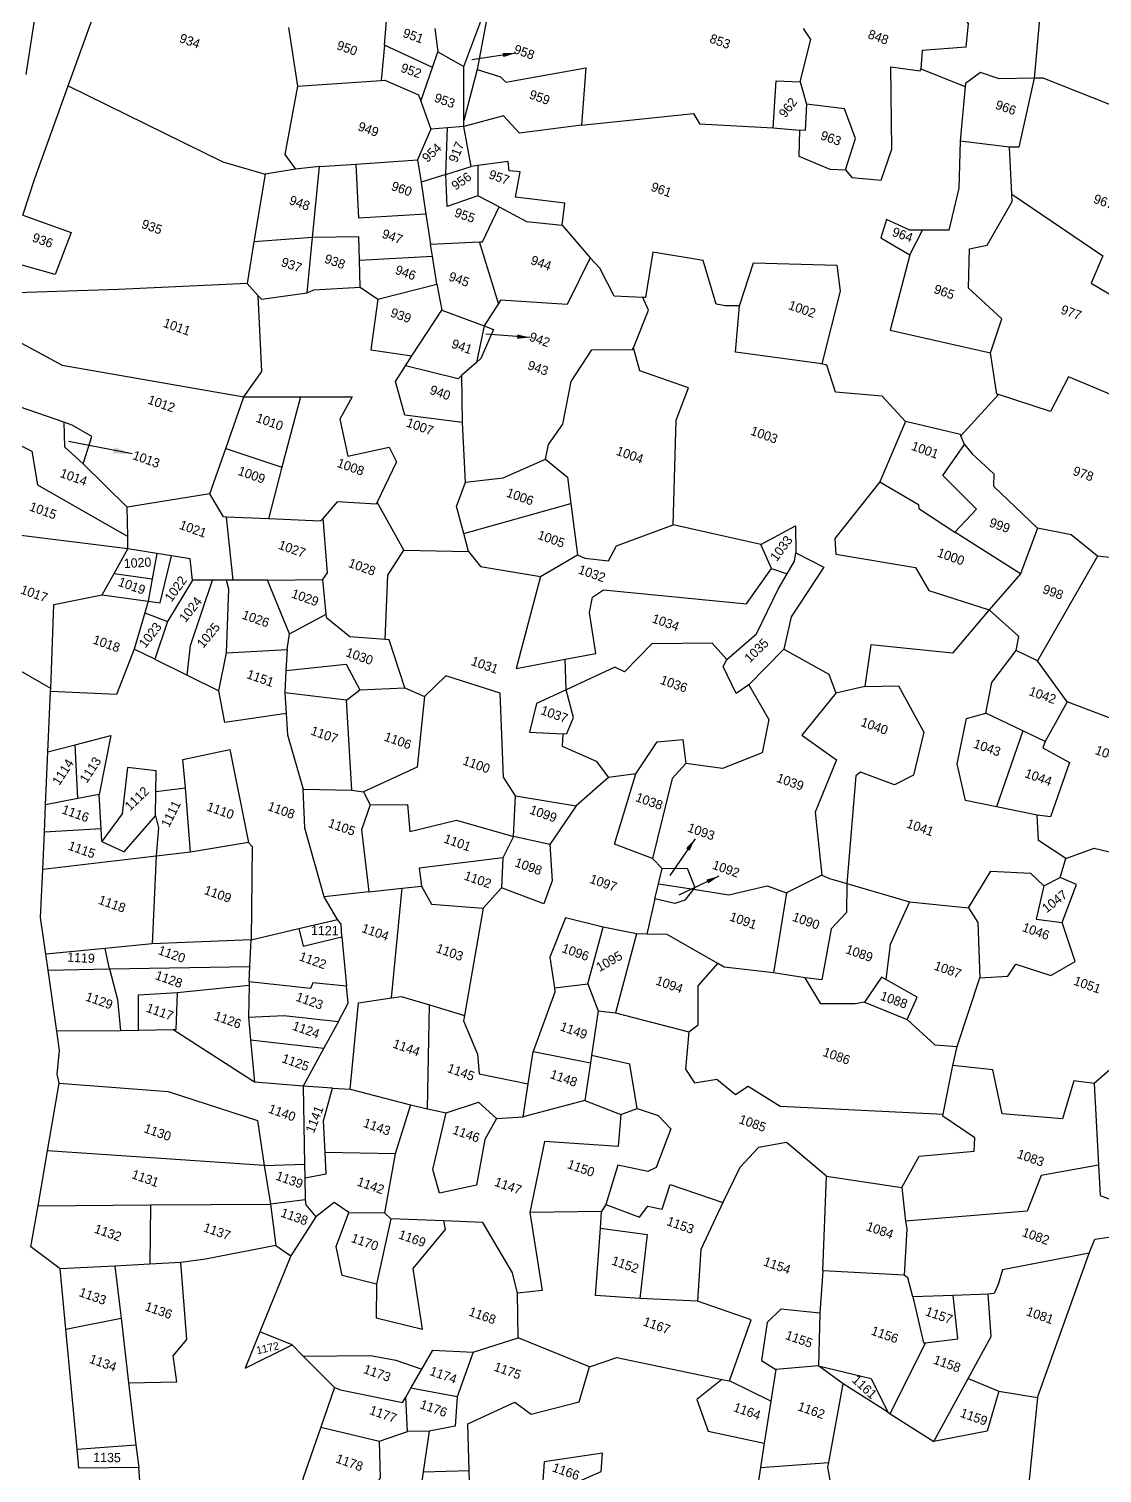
# Model space of a CAD drawing. Header units: metres. Extents: x 257130 to 259931, y 2184702 to 2188115.
# Drawn here: x 257702 to 258116, y 2185985 to 2186541 of the extents above; entities that cross this region are included whole.
import ezdxf

# ---------------------------------------------------------------- set-up
doc = ezdxf.new("R2010")
doc.units = ezdxf.units.M
for name, color, linetype in [('OFF', 1, 'Continuous'), ('POLY_PARCEL', 6, 'Continuous'), ('POLY_ROAD', 30, 'Continuous'), ('SYM_ARROW', 1, 'Continuous'), ('TEXT_PARCEL', 7, 'Continuous')]:
    doc.layers.add(name, color=color, linetype=linetype)
doc.styles.add('TEXT_MAP', font='', dxfattribs={"height": 1.8})
doc.styles.get('TEXT_MAP').set_extended_font_data('Kruti Dev 050')
doc.dimstyles.get("Standard").update_dxf_attribs({"dimtxt": 0.18, "dimasz": 0.18, "dimexe": 0.18, "dimexo": 0.0625, "dimgap": 0.09, "dimtad": 0, "dimtih": 1, "dimtoh": 1, "dimdec": 4, "dimzin": 0, "dimdsep": 46, "dimtxsty": 'Standard', "dimcen": 0.09, "dimadec": 0, "dimazin": 0, "dimtfac": 1, "dimtdec": 4, "dimtofl": 0, "dimtmove": 0, "dimatfit": 3, "dimfxl": 1, "dimtolj": 1, "dimtzin": 0, "dimarcsym": 0})

# ---------------------------------------------------------------- blocks, each defined once
blk = doc.blocks.new('TEXTARROW')
blk.add_leader([(0, 0), (8.64, 0)], dimstyle='Standard', override={"dimtxt": 2.5, "dimasz": 2.5, "dimexe": 1.25, "dimexo": 0.625, "dimgap": 0.625, "dimtad": 1, "dimtih": 0, "dimtoh": 0, "dimzin": 8, "dimcen": 2.5, "dimtofl": 1})

msp = doc.modelspace()

# ---------------------------------------------------------------- linework, layer by layer
at = {"layer": 'OFF'}
msp.add_lwpolyline([(257747.75, 2185945.25), (257744.6, 2185986.93)], dxfattribs=at)
at = {"layer": 'POLY_PARCEL'}
for points in [[(258100.74, 2186601.1), (258093.63, 2186566.43), (258089.57, 2186522.28)], [(258054.86, 2186582.39), (258060.01, 2186579.37), (258060.35, 2186548.14), (258064.19, 2186543.38), (258063.3, 2186534.29), (258046.5, 2186532.96), (258045.94, 2186525.96)], [(257869.89, 2186526.81), (257880.62, 2186555.65)], [(257880.62, 2186555.65), (257875.03, 2186525.63)], [(257839.33, 2186534.96), (257840.19, 2186545.91)], [(257802.26, 2186541.85), (257805.79, 2186519.23)], [(257858.73, 2186541.42), (257859.89, 2186532.4)], [(257999.45, 2186520.83), (258003.62, 2186537.18), (258000.7, 2186541.4)], [(257839.33, 2186534.96), (257838, 2186521.38)], [(257857.79, 2186526.39), (257839.33, 2186534.96)], [(257857.79, 2186526.39), (257859.89, 2186532.4)], [(257859.89, 2186532.4), (257869.89, 2186526.81)], [(257853.29, 2186513.48), (257857.79, 2186526.39)], [(257869.93, 2186505.98), (257869.89, 2186526.81)], [(257875.03, 2186525.63), (257883.98, 2186522.78), (257886.04, 2186520.8), (257916.84, 2186526.28), (257915.25, 2186504.16)], [(258016.96, 2186486.99), (258019.37, 2186484.06), (258030.6, 2186482.96), (258034.72, 2186494.9), (258034.35, 2186526.64), (258045.64, 2186525.1), (258045.94, 2186525.96)], [(258045.94, 2186525.96), (258063.07, 2186519.08)], [(257805.79, 2186519.23), (257838, 2186521.38)], [(257838, 2186521.38), (257839.43, 2186521.48), (257852.42, 2186515.92), (257853.29, 2186513.48)], [(257875.03, 2186525.63), (257869.93, 2186505.98)], [(257989.01, 2186503.19), (257990.18, 2186521.23), (257999.45, 2186520.83)], [(257999.45, 2186520.83), (258001.9, 2186512.27)], [(258089.57, 2186522.28), (258076.12, 2186522.04), (258068.96, 2186524.46), (258063.18, 2186520.3), (258063.07, 2186519.08)], [(258089.57, 2186522.28), (258083.66, 2186495.77), (258080.05, 2186495.74)], [(258125.24, 2186509.64), (258093.11, 2186522.35), (258089.57, 2186522.28)], [(257717.44, 2186519.33), (257777.04, 2186490.12), (257793.32, 2186485.27)], [(257805.79, 2186519.23), (257800.89, 2186492.89), (257805.03, 2186487.24)], [(258063.07, 2186519.08), (258061.1, 2186498.07)], [(257853.29, 2186513.48), (257857.13, 2186502.66)], [(258001.9, 2186512.27), (258001.32, 2186502.11), (257999.18, 2186502.32)], [(258016.96, 2186486.99), (258020.83, 2186499.02), (258016.5, 2186510.53), (258001.9, 2186512.27)], [(257915.25, 2186504.16), (257891.32, 2186501.08), (257885.16, 2186507.84), (257869.93, 2186503.63)], [(257869.93, 2186503.63), (257869.93, 2186505.98)], [(257915.25, 2186504.16), (257958.33, 2186508.73), (257960.64, 2186504.73), (257989.01, 2186503.19)], [(257857.13, 2186502.66), (257852.07, 2186490.78)], [(257863.6, 2186503.15), (257857.13, 2186502.66)], [(257862.96, 2186485.24), (257863.6, 2186503.15)], [(257869.93, 2186503.63), (257863.6, 2186503.15)], [(257872.75, 2186488.25), (257869.93, 2186503.63)], [(257989.01, 2186503.19), (257999.18, 2186502.32)], [(257999.18, 2186502.32), (257998.89, 2186492.19), (258010.82, 2186487.24), (258016.96, 2186486.99)], [(258061.1, 2186498.07), (258060.56, 2186479.88), (258056.77, 2186463.8), (258046.6, 2186463.75)], [(258080.05, 2186495.74), (258061.1, 2186498.07)], [(258081.02, 2186477.63), (258080.05, 2186495.74)], [(257805.03, 2186487.24), (257805.03, 2186487.24), (257793.32, 2186485.27)], [(257814.22, 2186488.23), (257805.03, 2186487.24)], [(257811.61, 2186460.94), (257814.22, 2186488.23)], [(257814.22, 2186488.23), (257828.39, 2186489.19)], [(257828.39, 2186489.19), (257852.07, 2186490.78)], [(257855.29, 2186469.92), (257829.35, 2186468.34), (257828.39, 2186489.19)], [(257852.07, 2186490.78), (257853.38, 2186482.24)], [(257862.96, 2186485.24), (257872.75, 2186488.25)], [(257875.29, 2186488.6), (257872.75, 2186488.25)], [(257875.29, 2186488.6), (257875.23, 2186476.99)], [(257907.7, 2186465.61), (257908.78, 2186474.08), (257889.71, 2186476.46), (257891.52, 2186486.18), (257887.38, 2186486.62), (257887.01, 2186490.21), (257875.29, 2186488.6)], [(257793.32, 2186485.27), (257788.91, 2186459.23)], [(257862.96, 2186485.24), (257853.38, 2186482.24)], [(257853.38, 2186482.24), (257855.29, 2186469.92)], [(257875.23, 2186476.99), (257863.4, 2186472.91), (257862.96, 2186485.24)], [(257883.53, 2186472.71), (257875.23, 2186476.99)], [(258072.78, 2186416.49), (258077.17, 2186429.58), (258064.28, 2186441.41), (258064.72, 2186456.6), (258071.55, 2186457.9), (258081.17, 2186474.8), (258081.02, 2186477.63)], [(258081.02, 2186477.63), (258116, 2186453.89), (258111.53, 2186443.31), (258136.13, 2186428.77)], [(257875.94, 2186459.2), (257877.07, 2186459.25), (257883.53, 2186472.71)], [(257883.53, 2186472.71), (257893.97, 2186467.06), (257907.7, 2186465.61)], [(257700, 2186469.58), (257718.64, 2186462.87), (257712.45, 2186446.68), (257694.19, 2186451.81)], [(257855.29, 2186469.92), (257857.08, 2186458.29)], [(257907.7, 2186465.61), (257918.57, 2186453.03)], [(258046.6, 2186463.75), (258041.66, 2186463.73), (258032.76, 2186467.87), (258030.51, 2186460.79), (258041.75, 2186454.29)], [(257788.91, 2186459.23), (257786.35, 2186443.22)], [(257811.61, 2186460.94), (257788.91, 2186459.23)], [(257809.57, 2186439.65), (257811.61, 2186460.94)], [(257829.66, 2186452.19), (257829.4, 2186461.13), (257811.61, 2186460.94)], [(257857.08, 2186458.29), (257875.94, 2186459.2)], [(257883.2, 2186435.54), (257875.94, 2186459.2)], [(258041.75, 2186454.29), (258046.6, 2186463.75)], [(257829.66, 2186452.19), (257857.79, 2186453.7)], [(257857.79, 2186453.7), (257857.08, 2186458.29)], [(257859.45, 2186442.95), (257857.79, 2186453.7)], [(257976.04, 2186434.54), (257970.64, 2186434.53), (257967.03, 2186435.26), (257962.1, 2186452.1), (257942.63, 2186455.3), (257939.83, 2186437.77), (257938.88, 2186437.82)], [(258041.75, 2186454.29), (258034.17, 2186425.26), (258072.78, 2186416.49)], [(257829.95, 2186441.71), (257829.66, 2186452.19)], [(257918.57, 2186453.03), (257909.69, 2186435.12), (257884.01, 2186436.82), (257883.2, 2186435.54)], [(257938.88, 2186437.82), (257927.73, 2186438.35), (257922.3, 2186449.14), (257918.57, 2186453.03)], [(257976.04, 2186434.54), (257981.41, 2186451.16), (258013.54, 2186450.25), (258014.81, 2186440.25), (258007.84, 2186412.17)], [(257786.35, 2186443.22), (257736.78, 2186440.89), (257689.57, 2186439.33)], [(257786.35, 2186443.22), (257790.66, 2186438.48)], [(257836.78, 2186437.2), (257859.45, 2186442.95)], [(257859.45, 2186442.95), (257861.33, 2186432.97)], [(257785.14, 2186399.49), (257792.05, 2186409.28), (257790.66, 2186438.48)], [(257790.66, 2186438.48), (257791.92, 2186437.09), (257809.57, 2186439.65)], [(257809.57, 2186439.65), (257812.04, 2186440.77), (257829.95, 2186441.71)], [(257829.95, 2186441.71), (257836.78, 2186437.2)], [(257836.78, 2186437.2), (257834.07, 2186417.57), (257849.86, 2186415.26)], [(257935.18, 2186418.4), (257940.99, 2186432.85), (257938.88, 2186437.82)], [(257849.86, 2186415.26), (257861.33, 2186432.97)], [(257861.33, 2186432.97), (257877.69, 2186426.85)], [(257883.2, 2186435.54), (257877.69, 2186426.85)], [(258007.84, 2186412.17), (257974.47, 2186416.74), (257976.04, 2186434.54)], [(257683.89, 2186428.6), (257715.1, 2186411.73), (257785.14, 2186399.49)], [(257877.69, 2186426.85), (257874.76, 2186412.8)], [(257877.69, 2186426.85), (257881.35, 2186425.48), (257876.38, 2186414.26), (257874.76, 2186412.8)], [(257847.36, 2186411.41), (257849.86, 2186415.26)], [(257901.28, 2186375.44), (257902.47, 2186381.1), (257908.03, 2186388.94), (257911.16, 2186405.45), (257919.24, 2186417.64), (257934.91, 2186417.73), (257935.18, 2186418.4)], [(257950.53, 2186350.2), (257951.61, 2186390.48), (257956.48, 2186402.98), (257937.63, 2186409.49), (257935.18, 2186418.4)], [(258075.85, 2186400.35), (258075.25, 2186400.54), (258072.78, 2186416.49)], [(257869.4, 2186389.64), (257847.14, 2186392.4), (257843.5, 2186405.45), (257847.36, 2186411.41)], [(257869.16, 2186407.8), (257867.65, 2186406.45), (257847.36, 2186411.41)], [(257874.76, 2186412.8), (257869.16, 2186407.8)], [(258039.97, 2186389.95), (258031, 2186399.72), (258013.02, 2186401.29), (258009.69, 2186411.74), (258007.84, 2186412.17)], [(257715.8, 2186389.75), (257671.43, 2186405.06)], [(257869.4, 2186389.64), (257869.16, 2186407.8)], [(258129.79, 2186395.96), (258102.8, 2186407.17), (258095.85, 2186393.88), (258075.85, 2186400.35)], [(257778.12, 2186379.6), (257785.14, 2186399.49)], [(257785.14, 2186399.49), (257806.89, 2186399.5)], [(257806.89, 2186399.5), (257799.77, 2186372.37)], [(257806.89, 2186399.5), (257826.79, 2186399.51), (257822.08, 2186390.95), (257825.12, 2186376.59), (257841.06, 2186380.17), (257843.87, 2186374.47), (257836.45, 2186358.87)], [(258061.38, 2186384.52), (258075.85, 2186400.35)], [(257667.08, 2186396.84), (257703.39, 2186378.59), (257705.67, 2186365.6), (257740.39, 2186345.71)], [(257715.8, 2186389.75), (257716.03, 2186380.3), (257723.21, 2186373.66)], [(257723.21, 2186373.66), (257726.59, 2186384.28), (257719.01, 2186388.64), (257715.8, 2186389.75)], [(257870.45, 2186366.59), (257869.4, 2186389.64)], [(258039.97, 2186389.95), (258030.17, 2186366.76)], [(258061.38, 2186384.52), (258061.17, 2186385.02), (258039.97, 2186389.95)], [(258062.82, 2186381.11), (258061.38, 2186384.52)], [(257771.96, 2186362.15), (257778.12, 2186379.6)], [(257778.12, 2186379.6), (257799.77, 2186372.37)], [(258059.1, 2186347.38), (258067.36, 2186356.19), (258054.42, 2186369.17), (258062.82, 2186381.11)], [(258062.82, 2186381.11), (258065.72, 2186377.59), (258074.01, 2186369.79), (258073.99, 2186365.1), (258090.91, 2186348.9)], [(257740.22, 2186356.95), (257723.21, 2186373.66)], [(257799.77, 2186372.37), (257794.55, 2186352.48)], [(257870.45, 2186366.59), (257885.02, 2186368.24), (257901.28, 2186375.44)], [(257901.28, 2186375.44), (257909.77, 2186368.61), (257911.07, 2186358.42)], [(257869.82, 2186346.9), (257867, 2186357.31), (257870.45, 2186366.59)], [(258030.17, 2186366.76), (258012.82, 2186344.87), (258013.19, 2186338.93), (258043.85, 2186333.74), (258048.99, 2186324.85), (258072.22, 2186317.39)], [(258030.17, 2186366.76), (258045.04, 2186358), (258045.17, 2186356.43), (258059.1, 2186347.38)], [(257771.96, 2186362.15), (257740.22, 2186356.95)], [(257778.46, 2186353.17), (257777.22, 2186353.23), (257771.96, 2186362.15)], [(257836.45, 2186358.87), (257836.14, 2186358.21), (257821.07, 2186359.02), (257815.72, 2186352.81)], [(257740.39, 2186345.71), (257740.22, 2186356.95)], [(257846.75, 2186340.47), (257836.45, 2186358.87)], [(257869.82, 2186346.9), (257911.07, 2186358.42)], [(257911.07, 2186358.42), (257913.61, 2186338.62)], [(257781.02, 2186328.86), (257778.46, 2186353.17)], [(257794.55, 2186352.48), (257778.46, 2186353.17)], [(257815.72, 2186352.81), (257814.69, 2186351.62), (257794.55, 2186352.48)], [(257815.52, 2186329.12), (257817.39, 2186331.64), (257815.72, 2186352.81)], [(257913.61, 2186338.62), (257916.46, 2186337.32), (257925.63, 2186336.26), (257928.68, 2186342.09), (257950.53, 2186350.2)], [(257984.25, 2186342.67), (257950.53, 2186350.2)], [(257984.25, 2186342.67), (257997.71, 2186349.76), (257997.74, 2186339.38)], [(258090.91, 2186348.9), (258084.36, 2186331.32)], [(258114.03, 2186338.1), (258103.84, 2186346.36), (258090.91, 2186348.9)], [(257740.47, 2186340.95), (257697.09, 2186346.29)], [(257740.47, 2186340.95), (257740.39, 2186345.71)], [(257871.71, 2186339.87), (257869.82, 2186346.9)], [(257988.43, 2186333.43), (257984.25, 2186342.67)], [(258084.36, 2186331.32), (258059.1, 2186347.38)], [(258161.74, 2186343.68), (258149.08, 2186323.66), (258141.97, 2186318.46), (258125.63, 2186336.86), (258114.03, 2186338.1)], [(257735.17, 2186331.5), (257740.47, 2186340.95)], [(257751.6, 2186339.17), (257740.47, 2186340.95)], [(257748.26, 2186320.74), (257752.81, 2186320.1), (257757.27, 2186338.26)], [(257751.6, 2186339.17), (257749.82, 2186329.36)], [(257757.27, 2186338.26), (257751.6, 2186339.17)], [(257765.36, 2186328.9), (257764.42, 2186337.12), (257757.27, 2186338.26)], [(257839.57, 2186305.95), (257840.6, 2186330.76), (257846.75, 2186340.47)], [(257846.75, 2186340.47), (257871.71, 2186339.87)], [(257871.71, 2186339.87), (257876.33, 2186334.13), (257899.46, 2186330.31)], [(257899.46, 2186330.31), (257913.61, 2186338.62)], [(257997.74, 2186339.38), (258008.63, 2186333.83), (257995.99, 2186314.69), (257993.1, 2186302.31)], [(257994.41, 2186331.27), (257997.3, 2186336.21), (257997.74, 2186339.38)], [(258114.03, 2186338.1), (258090.94, 2186297.76)], [(257730.56, 2186323.26), (257735.17, 2186331.5)], [(257735.17, 2186331.5), (257749.82, 2186329.36)], [(257908.87, 2186298.39), (257920.69, 2186300.61), (257918.32, 2186316.46), (257919.43, 2186322.29), (257923.65, 2186325.21), (257978.73, 2186319.81), (257988.43, 2186333.43)], [(257971.22, 2186298.36), (257982.59, 2186308.14), (257990.94, 2186325.35), (257994.41, 2186331.27)], [(257988.43, 2186333.43), (257994.41, 2186331.27)], [(258084.36, 2186331.32), (258072.22, 2186317.39)], [(257749.82, 2186329.36), (257748.26, 2186320.74)], [(257765.36, 2186328.9), (257755.68, 2186312.99)], [(257763.32, 2186292.23), (257764.55, 2186303.74), (257773, 2186328.88)], [(257773, 2186328.88), (257765.36, 2186328.9)], [(257778.46, 2186328.87), (257773, 2186328.88)], [(257778.49, 2186300.92), (257779.34, 2186325.43), (257778.46, 2186328.87)], [(257781.02, 2186328.86), (257778.46, 2186328.87)], [(257794.25, 2186328.83), (257781.02, 2186328.86)], [(257794.25, 2186328.83), (257815.52, 2186329.12)], [(257802.64, 2186308.13), (257794.25, 2186328.83)], [(257816.89, 2186315.74), (257815.52, 2186329.12)], [(257899.46, 2186330.31), (257889.99, 2186294.83), (257908.87, 2186298.39)], [(257710.73, 2186287.15), (257711.94, 2186319.53), (257730.56, 2186323.26)], [(257730.56, 2186323.26), (257748.26, 2186320.74)], [(257748.26, 2186320.74), (257746.97, 2186316.34)], [(257746.97, 2186316.34), (257742.84, 2186302.22)], [(257746.97, 2186316.34), (257755.68, 2186312.99)], [(257802.64, 2186308.13), (257816.89, 2186315.74)], [(257839.57, 2186305.95), (257825.96, 2186307.09), (257817.04, 2186314.28), (257816.89, 2186315.74)], [(258072.22, 2186317.39), (258058.13, 2186300.77), (258026.63, 2186303.99), (258024.36, 2186287.92)], [(258082.7, 2186301.76), (258083.68, 2186307.22), (258072.22, 2186317.39)], [(257755.68, 2186312.99), (257750.88, 2186298.38)], [(257801.74, 2186302.1), (257802.64, 2186308.13)], [(257847.14, 2186287.43), (257841.14, 2186305.82), (257839.57, 2186305.95)], [(257971.22, 2186298.36), (257965.53, 2186304.54), (257942.36, 2186304.36), (257931.71, 2186293.5), (257928.1, 2186295.41), (257909.33, 2186286.64)], [(257742.84, 2186302.22), (257736.09, 2186284.85), (257710.68, 2186286.02)], [(257750.88, 2186298.38), (257742.84, 2186302.22)], [(257750.88, 2186298.38), (257763.32, 2186292.23)], [(257775.46, 2186286.23), (257778.49, 2186300.92)], [(257778.49, 2186300.92), (257801.74, 2186302.1)], [(257801.74, 2186302.1), (257801.35, 2186294.08)], [(257909.33, 2186286.64), (257908.87, 2186298.39)], [(257979.63, 2186288.59), (257974.82, 2186285.18), (257969.8, 2186295.55), (257971.22, 2186298.36)], [(257993.1, 2186302.31), (257979.63, 2186288.59)], [(257993.1, 2186302.31), (258010.54, 2186292.64), (258013.2, 2186285.34)], [(258070.93, 2186277.68), (258073.34, 2186289.47), (258082.7, 2186301.76)], [(258090.94, 2186297.76), (258082.7, 2186301.76)], [(257763.32, 2186292.23), (257775.46, 2186286.23)], [(257801.35, 2186294.08), (257800.94, 2186285.51)], [(257801.35, 2186294.08), (257824.49, 2186296.47), (257829.83, 2186286.61)], [(258102.32, 2186281.94), (258090.94, 2186297.76)], [(257829.83, 2186286.61), (257847.14, 2186287.43)], [(257847.14, 2186287.43), (257854.66, 2186284.06)], [(257889.8, 2186245.8), (257885.1, 2186252.95), (257883.91, 2186285.31), (257862.9, 2186291.97), (257854.66, 2186284.06)], [(257979.63, 2186288.59), (257987.35, 2186275.13), (257984.78, 2186262.34), (257969.55, 2186256.31), (257955.39, 2186258.27)], [(258024.36, 2186287.92), (258013.2, 2186285.34)], [(258024.36, 2186287.92), (258037.31, 2186288.15), (258047.14, 2186270.32), (258043.17, 2186253.76), (258035.75, 2186250.04), (258022.66, 2186254.85), (258020.95, 2186253.52), (258017.46, 2186211.98)], [(257801.43, 2186277.49), (257777.77, 2186274.07), (257775.46, 2186286.23)], [(257824.68, 2186282.64), (257800.94, 2186285.51)], [(257800.94, 2186285.51), (257801.43, 2186277.49)], [(257824.68, 2186282.64), (257829.83, 2186286.61)], [(257826.71, 2186247.97), (257824.68, 2186282.64)], [(257854.66, 2186284.06), (257851.87, 2186256.84), (257831.19, 2186247.34)], [(257909.33, 2186286.64), (257897.89, 2186281.29), (257895.23, 2186270.35), (257908.07, 2186269.66)], [(257908.07, 2186269.66), (257909.53, 2186269.77), (257912.16, 2186275.93), (257909.33, 2186286.64)], [(258013.2, 2186285.34), (258000.09, 2186269.13), (258013.45, 2186259.66), (258005.26, 2186239.42), (258007.81, 2186215.14)], [(258102.32, 2186281.94), (258093.82, 2186266.65)], [(258132.05, 2186270.65), (258102.32, 2186281.94)], [(257801.43, 2186277.49), (257801.92, 2186269.26), (257808, 2186248.28)], [(258075.12, 2186241.53), (258063.18, 2186243.93), (258059.93, 2186258.09), (258063.55, 2186275.61), (258070.93, 2186277.68)], [(258085.25, 2186270.78), (258070.93, 2186277.68)], [(258085.25, 2186270.78), (258075.12, 2186241.53)], [(258093.82, 2186266.65), (258085.25, 2186270.78)], [(257709.64, 2186262.78), (257720.07, 2186265.47)], [(257720.07, 2186265.47), (257733.86, 2186269.01), (257729.35, 2186246.28)], [(257721.1, 2186244.71), (257720.07, 2186265.47)], [(257908.07, 2186269.66), (257907.69, 2186264.94), (257920.84, 2186259.14), (257925.66, 2186252.86)], [(257936.09, 2186254.19), (257944.39, 2186266.58), (257954.26, 2186267.49), (257955.39, 2186258.27)], [(258093.82, 2186266.65), (258092.94, 2186264.2), (258103.26, 2186258.58), (258095.94, 2186237.68), (258090.81, 2186238.37)], [(257762.62, 2186248.8), (257761.57, 2186259.82), (257779.66, 2186263.6), (257786.94, 2186227.75)], [(257751.19, 2186247.38), (257751.3, 2186255.46), (257740.24, 2186256.64), (257738.18, 2186238.85), (257730.38, 2186228.21)], [(257936.09, 2186254.19), (257925.66, 2186252.86)], [(257942.56, 2186221.68), (257927.95, 2186227.08), (257936.09, 2186254.19)], [(257955.39, 2186258.27), (257950.11, 2186252.47), (257942.56, 2186221.68)], [(257751.19, 2186247.38), (257762.62, 2186248.8)], [(257764.61, 2186224.1), (257762.62, 2186248.8)], [(257816.05, 2186206.83), (257808.6, 2186233.27), (257808, 2186248.28)], [(257808, 2186248.28), (257826.71, 2186247.97)], [(257826.71, 2186247.97), (257831.19, 2186247.34)], [(257925.66, 2186252.86), (257913.17, 2186241.89)], [(257721.1, 2186244.71), (257708.73, 2186242.35)], [(257729.35, 2186246.28), (257721.1, 2186244.71)], [(257730.1, 2186233.09), (257729.35, 2186246.28)], [(257751.07, 2186238.12), (257751.19, 2186247.38)], [(257833.8, 2186242.26), (257830.39, 2186232.69), (257833.22, 2186208.8)], [(257831.19, 2186247.34), (257833.8, 2186242.26)], [(257833.8, 2186242.26), (257848.13, 2186242.48), (257849.11, 2186232.03), (257867.01, 2186236.44), (257888.97, 2186230.13)], [(257888.97, 2186230.13), (257889.8, 2186245.8)], [(257889.8, 2186245.8), (257913.17, 2186241.89)], [(257730.38, 2186228.21), (257739.03, 2186224.16), (257751.07, 2186238.12)], [(257751.07, 2186238.12), (257752.17, 2186233.44), (257751.29, 2186222.84), (257751.27, 2186222.52)], [(257913.17, 2186241.89), (257903.01, 2186226.99)], [(258090.81, 2186238.37), (258075.12, 2186241.53)], [(258101.86, 2186221.64), (258091.33, 2186228.57), (258090.81, 2186238.37)], [(257730.1, 2186233.09), (257708.26, 2186231.74)], [(257730.38, 2186228.21), (257730.1, 2186233.09)], [(257786.94, 2186227.75), (257764.61, 2186224.1)], [(257786.94, 2186227.75), (257788.33, 2186226.22), (257787.96, 2186190.26)], [(257903.01, 2186226.99), (257903.86, 2186213.06), (257900.66, 2186204.11), (257884.4, 2186210.32)], [(257888.97, 2186230.13), (257884.92, 2186221.89)], [(257903.01, 2186226.99), (257888.97, 2186230.13)], [(258101.86, 2186221.64), (258112.7, 2186225.65), (258126.21, 2186222.41)], [(257751.27, 2186222.52), (257707.61, 2186217.36)], [(257751.27, 2186222.52), (257749.8, 2186188.79)], [(257764.61, 2186224.1), (257751.27, 2186222.52)], [(257884.92, 2186221.89), (257852.65, 2186217.91), (257853.62, 2186210.93)], [(257884.92, 2186221.89), (257884.4, 2186210.32)], [(257946.22, 2186217.8), (257942.56, 2186221.68)], [(258099.65, 2186214.27), (258101.86, 2186221.64)], [(257944.82, 2186211.92), (257946.22, 2186217.8)], [(257946.22, 2186217.8), (257955.95, 2186217.93), (257958.81, 2186210.41), (257958.31, 2186209.77)], [(258007.81, 2186215.14), (257994.19, 2186208.38)], [(258007.81, 2186215.14), (258010.71, 2186213.97), (258017.46, 2186211.98)], [(258064.35, 2186202.58), (258072.86, 2186216.76), (258088.22, 2186215.99), (258093.27, 2186211.15)], [(257833.22, 2186208.8), (257816.05, 2186206.83)], [(257833.22, 2186208.8), (257846.17, 2186210.15)], [(257841.97, 2186167.91), (257846.17, 2186210.15)], [(257846.17, 2186210.15), (257853.62, 2186210.93)], [(257853.62, 2186210.93), (257857.39, 2186204.05), (257877.31, 2186202.48)], [(257884.4, 2186210.32), (257877.31, 2186202.48)], [(257943.43, 2186206.08), (257944.82, 2186211.92)], [(257958.31, 2186209.77), (257955, 2186205.55), (257951.22, 2186204.27), (257943.43, 2186206.08)], [(257944.82, 2186211.92), (257958.31, 2186209.77)], [(257958.31, 2186209.77), (257971.92, 2186207.6), (257986.7, 2186211.04), (257994.19, 2186208.38)], [(258017.46, 2186211.98), (258017.35, 2186200.75), (258011.41, 2186194.57), (258007.83, 2186174.88), (258001.33, 2186175.62)], [(258017.46, 2186211.98), (258041.52, 2186204.92)], [(258093.27, 2186211.15), (258090.33, 2186198.23), (258100.4, 2186196.99)], [(258093.27, 2186211.15), (258099.65, 2186214.27)], [(258100.4, 2186196.99), (258105.9, 2186211.62), (258099.65, 2186214.27)], [(257821.22, 2186198.17), (257816.05, 2186206.83)], [(257943.43, 2186206.08), (257940.37, 2186192.49)], [(257994.19, 2186208.38), (257989.17, 2186177.61)], [(258041.52, 2186204.92), (258034.16, 2186188.53), (258032.41, 2186174.99)], [(258041.52, 2186204.92), (258064.35, 2186202.58)], [(257806.32, 2186194.63), (257821.22, 2186198.17)], [(257822.81, 2186191.38), (257822.62, 2186196.29), (257821.22, 2186198.17)], [(257877.31, 2186202.48), (257870.12, 2186161.18)], [(257923.5, 2186195.22), (257909.01, 2186198.79), (257903.05, 2186183.63), (257904.75, 2186171.74)], [(258064.35, 2186202.58), (258067.86, 2186196.91), (258068.7, 2186175.59)], [(257787.96, 2186190.26), (257806.32, 2186194.63)], [(257806.32, 2186194.63), (257807.98, 2186187.82), (257822.81, 2186191.38)], [(257917.63, 2186173.31), (257923.5, 2186195.22)], [(257936.39, 2186192.56), (257923.5, 2186195.22)], [(257936.39, 2186192.56), (257928.32, 2186162.16)], [(257940.37, 2186192.49), (257936.39, 2186192.56)], [(257967.67, 2186181.12), (257948.21, 2186192.35), (257940.37, 2186192.49)], [(258068.7, 2186175.59), (258079.47, 2186176.31), (258082.49, 2186180.9), (258096, 2186176.5), (258105.43, 2186181.99), (258100.4, 2186196.99)], [(257731.64, 2186187), (257708.81, 2186184.74)], [(257749.8, 2186188.79), (257731.64, 2186187)], [(257733.34, 2186179.1), (257731.64, 2186187)], [(257787.96, 2186190.26), (257749.8, 2186188.79)], [(257787.47, 2186179.97), (257787.96, 2186190.26)], [(257822.81, 2186191.38), (257824.64, 2186172.47)], [(257956.56, 2186154.86), (257960.17, 2186157.58), (257960.1, 2186172.54), (257967.67, 2186181.12)], [(257989.17, 2186177.61), (257970.13, 2186179.7), (257967.67, 2186181.12)], [(257709.68, 2186178.63), (257733.34, 2186179.1)], [(257733.34, 2186179.1), (257787.47, 2186179.97)], [(257733.34, 2186179.1), (257736.48, 2186167.34), (257737.55, 2186155.2)], [(257787.19, 2186174.14), (257787.47, 2186179.97)], [(258001.33, 2186175.62), (257989.17, 2186177.61)], [(258024.26, 2186166.2), (258020.58, 2186165.58), (258007.47, 2186165.68), (258001.33, 2186175.62)], [(258032.41, 2186174.99), (258030.76, 2186175.91), (258024.26, 2186166.2)], [(258059.95, 2186149.12), (258068.7, 2186175.59)], [(257744.57, 2186155.4), (257744.48, 2186169.12), (257759.46, 2186170)], [(257759.46, 2186170), (257758.88, 2186155.55), (257757.92, 2186155.54)], [(257759.46, 2186170), (257787.16, 2186172.83)], [(257787.16, 2186172.83), (257786.89, 2186160.49)], [(257787.19, 2186174.14), (257787.16, 2186172.83)], [(257824.64, 2186172.47), (257811.64, 2186173.65), (257810.76, 2186171.55), (257787.19, 2186174.14)], [(257821.56, 2186158.78), (257825.33, 2186165.87), (257824.64, 2186172.47)], [(257904.75, 2186171.74), (257904.99, 2186170.08), (257896.54, 2186147.29)], [(257904.75, 2186171.74), (257917.63, 2186173.31)], [(257917.63, 2186173.31), (257921.66, 2186162.88)], [(258040.73, 2186159.63), (258044.5, 2186168.25), (258032.41, 2186174.99)], [(257826.05, 2186132.8), (257829.31, 2186166.01), (257841.97, 2186167.91)], [(257841.97, 2186167.91), (257845.68, 2186168.46), (257856.68, 2186165.18)], [(257855.85, 2186125.21), (257856.68, 2186165.18)], [(257856.68, 2186165.18), (257870.12, 2186161.18)], [(258024.26, 2186166.2), (258040.73, 2186159.63)], [(257786.89, 2186160.49), (257800.55, 2186161.15), (257821.56, 2186158.78)], [(257786.89, 2186160.49), (257787.66, 2186151.78)], [(257821.56, 2186158.78), (257815.97, 2186148.53)], [(257870.12, 2186161.18), (257869.75, 2186159.06), (257875.13, 2186146.21), (257875.76, 2186138.66), (257894.63, 2186134.81)], [(257921.66, 2186162.88), (257919.08, 2186145.69)], [(257921.66, 2186162.88), (257928.32, 2186162.16)], [(257928.32, 2186162.16), (257956.56, 2186154.86)], [(258040.73, 2186159.63), (258051.33, 2186149.77), (258059.95, 2186149.12)], [(257737.55, 2186155.2), (257713.05, 2186155.09)], [(257744.57, 2186155.4), (257737.55, 2186155.2)], [(257757.92, 2186155.54), (257744.57, 2186155.4)], [(257789.18, 2186135.48), (257757.92, 2186155.54)], [(257956.56, 2186154.86), (257955.33, 2186140.5), (257958.78, 2186135.16), (257967.28, 2186136.62), (257974.51, 2186130.67), (257979.41, 2186133.91), (257991.72, 2186126.15), (258054.53, 2186123.16)], [(257787.66, 2186151.78), (257815.97, 2186148.53)], [(257787.66, 2186151.78), (257789.18, 2186135.48)], [(257815.97, 2186148.53), (257807.98, 2186133.89)], [(258058.31, 2186141.82), (258059.95, 2186149.12)], [(257894.63, 2186134.81), (257896.54, 2186147.29)], [(257896.54, 2186147.29), (257918.66, 2186142.92)], [(257918.66, 2186142.92), (257916.49, 2186128.35)], [(257919.08, 2186145.69), (257918.66, 2186142.92)], [(257936.71, 2186125.29), (257933.81, 2186142.37), (257919.08, 2186145.69)], [(258124.62, 2186145.34), (258112.7, 2186134.87)], [(258054.53, 2186123.16), (258058.31, 2186141.82)], [(258112.7, 2186134.87), (258104.93, 2186135.98), (258100.55, 2186121.36), (258077.26, 2186123.17), (258073.65, 2186140.22), (258058.31, 2186141.82)], [(257713.95, 2186135.07), (257755.99, 2186131.9), (257790.36, 2186120.61), (257792.93, 2186103.38)], [(257807.98, 2186133.89), (257789.18, 2186135.48)], [(257819.25, 2186133.15), (257807.98, 2186133.89)], [(257807.98, 2186133.89), (257808.49, 2186103.89)], [(257816.42, 2186108.29), (257815.74, 2186120.58), (257819.25, 2186133.15)], [(257819.25, 2186133.15), (257826.05, 2186132.8)], [(257826.05, 2186132.8), (257849.33, 2186126.71)], [(257892.69, 2186122.11), (257894.63, 2186134.81)], [(258112.7, 2186134.87), (258114.41, 2186103.47)], [(257849.33, 2186126.71), (257843.44, 2186107.86)], [(257849.33, 2186126.71), (257855.85, 2186125.21)], [(257863.01, 2186123.56), (257875.54, 2186127.67), (257882.46, 2186121.47)], [(257916.49, 2186128.35), (257892.69, 2186122.11)], [(257916.49, 2186128.35), (257930.36, 2186122.99)], [(257936.71, 2186125.29), (257944.75, 2186122.63), (257949.67, 2186117.42), (257943.97, 2186102.58), (257940.76, 2186100.96), (257929.19, 2186103.43), (257924.63, 2186088.32)], [(257930.36, 2186122.99), (257936.71, 2186125.29)], [(257855.85, 2186125.21), (257863.01, 2186123.56)], [(257882.46, 2186121.47), (257877.93, 2186113.4), (257874.8, 2186095.71), (257860.44, 2186092.68), (257857.86, 2186101.75), (257863.01, 2186123.56)], [(257882.46, 2186121.47), (257892.69, 2186122.11)], [(257930.36, 2186122.99), (257929.3, 2186110.7), (257900.9, 2186112.53), (257895.31, 2186085.21)], [(258038.61, 2186094.83), (258045.26, 2186106.91), (258066.45, 2186108.9), (258066.76, 2186114.04), (258054.36, 2186122.33), (258054.53, 2186123.16)], [(257792.93, 2186103.38), (257709.46, 2186109.01)], [(258009.6, 2186099.23), (257994.16, 2186112.2), (257983.39, 2186110.31), (257976.18, 2186102.51), (257969.59, 2186089.09)], [(257792.93, 2186103.38), (257808.49, 2186103.89)], [(257792.93, 2186103.38), (257795.4, 2186088.43)], [(257808.49, 2186103.89), (257808.58, 2186098.58)], [(257808.58, 2186098.58), (257816.88, 2186100.12), (257816.42, 2186108.29)], [(257843.44, 2186107.86), (257816.42, 2186108.29)], [(257843.44, 2186107.86), (257839.31, 2186085.08)], [(258114.41, 2186103.47), (258092.35, 2186099.53), (258086.87, 2186085.72), (258040.05, 2186081.87)], [(258114.41, 2186103.47), (258115.05, 2186091.78), (258123.59, 2186088.6), (258127.99, 2186082.23)], [(257808.58, 2186098.58), (257808.73, 2186090.11)], [(258008.2, 2186062.74), (258009.6, 2186099.23)], [(258009.6, 2186099.23), (258038.61, 2186094.83)], [(257924.63, 2186088.32), (257937.53, 2186083.37), (257940.71, 2186087.63), (257946.25, 2186086.49), (257949.38, 2186096.02), (257969.59, 2186089.09)], [(258038.61, 2186094.83), (258040.05, 2186081.87)], [(257705.81, 2186087.82), (257749.16, 2186088.11)], [(257749.16, 2186088.11), (257748.9, 2186065.29)], [(257749.16, 2186088.11), (257795.4, 2186088.43)], [(257808.73, 2186090.11), (257795.4, 2186088.43)], [(257795.4, 2186088.43), (257797.46, 2186072.49)], [(257808.73, 2186090.11), (257809.02, 2186088.21), (257812.88, 2186083.51)], [(257825.5, 2186085.17), (257819.96, 2186089.01), (257812.88, 2186083.51)], [(257924.63, 2186088.32), (257922.97, 2186085.57)], [(257969.59, 2186089.09), (257961.18, 2186070.93), (257959.93, 2186051.03)], [(257812.88, 2186083.51), (257803.25, 2186068.55)], [(257836.2, 2186057.57), (257823, 2186060.9), (257820.7, 2186072.08), (257825.5, 2186085.17)], [(257825.5, 2186085.17), (257839.31, 2186085.08)], [(257836.2, 2186057.57), (257836.14, 2186044.59), (257853.98, 2186040.31), (257850.38, 2186063.58), (257862.81, 2186078.64), (257862.18, 2186082)], [(257841.75, 2186082.83), (257836.2, 2186057.57)], [(257839.31, 2186085.08), (257841.75, 2186082.83)], [(257862.18, 2186082), (257841.75, 2186082.83)], [(257890.6, 2186054.14), (257888.68, 2186061.95), (257877.21, 2186081.39), (257862.18, 2186082)], [(257895.31, 2186085.21), (257900.09, 2186055.15), (257890.6, 2186054.14)], [(257922.97, 2186085.57), (257895.31, 2186085.21)], [(257922.5, 2186079.21), (257922.97, 2186085.57)], [(258040.05, 2186081.87), (258040.12, 2186081.23), (258040.48, 2186078.75), (258039.58, 2186061.09)], [(258110.73, 2186069.51), (258112.92, 2186074.88), (258121.85, 2186076.26), (258127.99, 2186082.23)], [(257937.62, 2186052.07), (257920.57, 2186053.18), (257922.5, 2186079.21)], [(257922.5, 2186079.21), (257940.45, 2186076.8), (257937.62, 2186052.07)], [(257797.46, 2186072.49), (257770.4, 2186067.2), (257760.81, 2186065.92)], [(257797.46, 2186072.49), (257803.25, 2186068.55)], [(257735.46, 2186064.59), (257714.33, 2186063.48)], [(257748.9, 2186065.29), (257735.46, 2186064.59)], [(257735.46, 2186064.59), (257737.81, 2186044.46)], [(257740.71, 2186019.52), (257759.3, 2186019.9), (257757.9, 2186029.94), (257763.09, 2186036.32), (257760.81, 2186065.92)], [(257760.81, 2186065.92), (257748.9, 2186065.29)], [(257803.25, 2186068.55), (257791.3, 2186039.27)], [(258110.73, 2186069.51), (258077.34, 2186063.17), (258075.73, 2186057.51), (258074.22, 2186054.04), (258071.94, 2186053.7)], [(258090.89, 2186013.87), (258110.73, 2186069.51)], [(258008.2, 2186062.74), (258007.08, 2186046.4)], [(258039.58, 2186061.09), (258008.2, 2186062.74)], [(258042.83, 2186052.74), (258040.88, 2186060.07), (258039.58, 2186061.09)], [(257890.82, 2186036.92), (257890.6, 2186054.14)], [(258058.45, 2186053.25), (258042.83, 2186052.74)], [(258047.76, 2186035.03), (258060.13, 2186036.48), (258058.45, 2186053.25)], [(258071.94, 2186053.7), (258058.45, 2186053.25)], [(258064.19, 2186021.25), (258073.07, 2186037.46), (258071.94, 2186053.7)], [(257959.93, 2186051.03), (257937.62, 2186052.07)], [(257972.19, 2186020.29), (257980.59, 2186043.8), (257959.93, 2186051.03)], [(258007.08, 2186046.4), (257991.98, 2186047.98), (257986.68, 2186042.82), (257984.53, 2186028.24), (257990.1, 2186024.66)], [(258042.83, 2186052.74), (258046.99, 2186034.94), (258047.76, 2186035.03)], [(257716.52, 2186040.23), (257737.81, 2186044.46)], [(257737.81, 2186044.46), (257740.71, 2186019.52)], [(258007.08, 2186046.4), (258006.51, 2186026.07)], [(257791.3, 2186039.27), (257785.6, 2186025.29), (257803.71, 2186034.18)], [(257803.71, 2186034.18), (257791.3, 2186039.27)], [(257873.41, 2186031.38), (257890.82, 2186036.92)], [(257918.24, 2186025.76), (257890.82, 2186036.92)], [(257803.71, 2186034.18), (257807.96, 2186029.9)], [(257853.71, 2186024.87), (257857.93, 2186032.2), (257873.41, 2186031.38)], [(257873.41, 2186031.38), (257867.26, 2186014.14)], [(258034.11, 2186007.67), (258047.76, 2186035.03)], [(257807.96, 2186029.9), (257833.96, 2186030.16), (257843.69, 2186028.35), (257853.71, 2186024.87)], [(257807.96, 2186029.9), (257820, 2186017.79)], [(257871.94, 2185985.83), (257871.4, 2186003.81), (257889.46, 2186012.16), (257895.82, 2186007.48), (257914.25, 2186012.24), (257918.24, 2186025.76)], [(257918.24, 2186025.76), (257928.81, 2186029.36), (257969.28, 2186020.9)], [(258006.51, 2186026.07), (257990.1, 2186024.66)], [(258006.51, 2186026.07), (258026.74, 2186021.21), (258033.19, 2186008.26)], [(258015.98, 2186019.24), (258006.51, 2186026.07)], [(257849.5, 2186017.55), (257853.71, 2186024.87)], [(257969.28, 2186020.9), (257959.59, 2186013.19), (257963.95, 2186000.92), (257985.61, 2185996.31)], [(257969.28, 2186020.9), (257972.19, 2186020.29)], [(257988.18, 2186012.56), (257972.19, 2186020.29)], [(257990.1, 2186024.66), (257988.18, 2186012.56)], [(258050.89, 2185996.97), (258064.19, 2186021.25)], [(258064.19, 2186021.25), (258076.02, 2186016.4)], [(257740.71, 2186019.52), (257743.5, 2185995.63)], [(257820, 2186017.79), (257814.8, 2186002.53)], [(257820, 2186017.79), (257822.29, 2186016.83), (257846.3, 2186012), (257847.5, 2186014.08)], [(257847.5, 2186014.08), (257849.5, 2186017.55)], [(257848.11, 2186000.78), (257847.5, 2186014.08)], [(257867.26, 2186014.14), (257849.5, 2186017.55)], [(257867.26, 2186014.14), (257866.58, 2186002.91), (257856.48, 2186000.98)], [(258010.49, 2185988.87), (258015.98, 2186019.24)], [(258033.19, 2186008.26), (258015.98, 2186019.24)], [(258076.02, 2186016.4), (258071.5, 2186001.01), (258050.89, 2185996.97)], [(258076.02, 2186016.4), (258090.89, 2186013.87)], [(257988.18, 2186012.56), (257985.61, 2185996.31)], [(258090.89, 2186013.87), (258087.35, 2185978.35), (258089, 2185978.17)], [(258033.19, 2186008.26), (258034.11, 2186007.67)], [(258034.11, 2186007.67), (258050.89, 2185996.97)], [(257814.8, 2186002.53), (257807.83, 2185982.61), (257807.43, 2185973.3)], [(257814.8, 2186002.53), (257837.35, 2185997.11)], [(257837.35, 2185997.11), (257848.11, 2186000.78)], [(257856.48, 2186000.98), (257848.11, 2186000.78)], [(257856.48, 2186000.98), (257854.17, 2185985.22)], [(257720.87, 2185993.99), (257743.5, 2185995.63)], [(257743.5, 2185995.63), (257744.6, 2185986.93)], [(257830.43, 2185971.46), (257837.71, 2185982.96), (257837.35, 2185997.11)], [(257985.61, 2185996.31), (257984.13, 2185986.96)], [(257984.13, 2185986.96), (257980.54, 2185963.7), (257937.23, 2185935.46)], [(257984.13, 2185986.96), (258010.49, 2185988.87)], [(258032.52, 2185863.35), (258010.16, 2185987.02), (258010.49, 2185988.87)], [(257854.17, 2185985.22), (257851.36, 2185966.03)], [(257854.17, 2185985.22), (257871.94, 2185985.83)], [(257872.35, 2185971.94), (257871.94, 2185985.83)]]:
    msp.add_lwpolyline(points, dxfattribs=at)
msp.add_lwpolyline([(257923.23, 2185992.42), (257900.88, 2185989.12), (257900.06, 2185978.28), (257908.19, 2185978.98), (257922.79, 2185985.39)], close=True, dxfattribs=at)
at = {"layer": 'POLY_ROAD'}
for points in [[(257717.44, 2186519.33), (257735.87, 2186570.55), (257749.45, 2186589.21), (257756.34, 2186626.39)], [(257705.42, 2186557.05), (257704.72, 2186546.93), (257701.16, 2186523.78)], [(257700, 2186469.58), (257704.61, 2186483.67), (257717.44, 2186519.33)], [(257710.73, 2186287.15), (257698.98, 2186293.93), (257683.13, 2186324.75)], [(257710.68, 2186286.02), (257710.73, 2186287.15)], [(257709.64, 2186262.78), (257710.68, 2186286.02)], [(257708.73, 2186242.35), (257709.64, 2186262.78)], [(257708.26, 2186231.74), (257708.73, 2186242.35)], [(257707.61, 2186217.36), (257708.26, 2186231.74)], [(257708.81, 2186184.74), (257706.79, 2186198.85), (257707.61, 2186217.36)], [(257709.68, 2186178.63), (257708.81, 2186184.74)], [(257713.05, 2186155.09), (257709.68, 2186178.63)], [(257713.95, 2186135.07), (257713.24, 2186138.51), (257714.13, 2186147.59), (257713.05, 2186155.09)], [(257709.46, 2186109.01), (257713.95, 2186135.07)], [(257705.81, 2186087.82), (257709.46, 2186109.01)], [(257714.33, 2186063.48), (257703.09, 2186072.01), (257705.81, 2186087.82)], [(257716.52, 2186040.23), (257714.33, 2186063.48)], [(257720.87, 2185993.99), (257716.52, 2186040.23)], [(257744.6, 2185986.93), (257721.56, 2185986.71), (257720.87, 2185993.99)]]:
    msp.add_lwpolyline(points, dxfattribs=at)

# ---------------------------------------------------------------- block references
at = {"layer": 'SYM_ARROW'}
for p, xscale, yscale, zscale, rotation in [((257889.87, 2186531.98), 1.98365995603694, 1.98365995603694, 1.98365995603694, 188.6698262271889), ((257895.39, 2186422.37), 1.98365995603694, 1.98365995603694, 1.98365995603694, 175.8321242993773), ((257742.08, 2186377.55), 2.884026931972697, 2.884026931972697, 2.884026931972697, 169.0247222282917), ((257958.95, 2186229.17), 1.98365995603694, 1.98365995603694, 1.98365995603694, 235.6245049225792), ((257968.14, 2186214.85), 1.98365995603694, 1.98365995603694, 1.98365995603694, 205.3620407624369)]:
    msp.add_blockref('TEXTARROW', p, dxfattribs=dict(at, xscale=xscale, yscale=yscale, zscale=zscale, rotation=rotation))

# ---------------------------------------------------------------- texts
at = {"layer": 'TEXT_PARCEL', "style": 'TEXT_MAP'}
for s, height, rotation, p in [('934', 3.571, 340.3739, (257759.96, 2186536.3)), ('951', 3.571, 340.3739, (257846.05, 2186538.3)), ('853', 3.571, 340.3739, (257964.25, 2186536.15)), ('848', 3.571, 340.3739, (258025.23, 2186537.81)), ('950', 3.571, 340.3739, (257820.56, 2186533.56)), ('958', 3.571, 340.3739, (257888.8, 2186532.02)), ('952', 3.571, 340.3739, (257845.23, 2186524.87)), ('953', 3.571, 340.3739, (257858.17, 2186513.35)), ('959', 3.571, 340.3739, (257894.75, 2186514.59)), ('962', 3.571, 52.7204, (257993.73, 2186506.72)), ('966', 3.571, 340.3739, (258074.36, 2186510.64)), ('949', 3.571, 340.3739, (257828.76, 2186502.29)), ('963', 3.571, 340.3739, (258006.96, 2186498.84)), ('954', 3.571, 42.4718, (257855.77, 2186489.59)), ('917', 3.571, 68.328, (257867.16, 2186489.49)), ('960', 3.571, 340.3739, (257841.59, 2186479.34)), ('956', 3.571, 35.006, (257866.68, 2186478.9)), ('957', 3.571, 340.3739, (257879.14, 2186483.79)), ('961', 3.571, 340.3739, (257941.64, 2186479.02)), ('948', 3.571, 340.3739, (257802.27, 2186473.87)), ('967', 3.571, 340.3739, (258112.12, 2186474.39)), ('955', 3.571, 340.3739, (257865.91, 2186469.13)), ('935', 3.571, 340.3739, (257745.37, 2186464.68)), ('964', 3.571, 340.3739, (258034.56, 2186461.65)), ('936', 3.571, 340.3739, (257703.29, 2186459.46)), ('947', 3.571, 340.3739, (257837.99, 2186460.94)), ('938', 3.571, 340.3739, (257815.87, 2186451.32)), ('944', 3.571, 340.3739, (257895.29, 2186450.75)), ('937', 3.571, 340.3739, (257799.16, 2186450.04)), ('946', 3.571, 340.3739, (257843.11, 2186447.02)), ('945', 3.571, 340.3739, (257863.7, 2186444.47)), ('965', 3.571, 340.3739, (258050.63, 2186439.63)), ('939', 3.571, 340.3739, (257841.29, 2186430.54)), ('1002', 3.571, 340.3739, (257994.62, 2186433.42)), ('977', 3.571, 340.3739, (258099.53, 2186431.7)), ('1011', 3.571, 340.3739, (257753.73, 2186426.59)), ('941', 3.571, 340.3739, (257864.79, 2186418.55)), ('942', 3.571, 340.3739, (257894.76, 2186421.23)), ('943', 3.571, 340.3739, (257894.11, 2186410.28)), ('940', 3.571, 340.3739, (257856.41, 2186400.79)), ('1012', 3.571, 340.3739, (257747.78, 2186396.99)), ('1010', 3.571, 340.3739, (257789.47, 2186390)), ('1007', 3.571, 340.3739, (257847.39, 2186388.17)), ('1003', 3.571, 340.3739, (257980.01, 2186384.99)), ('1001', 3.571, 340.3739, (258041.98, 2186379.16)), ('1013', 3.571, 340.3739, (257741.94, 2186375.58)), ('1004', 3.571, 340.3739, (257928.27, 2186377.27)), ('1014', 3.571, 340.3739, (257713.96, 2186368.7)), ('1009', 3.571, 340.3739, (257782.53, 2186369.56)), ('1008', 3.571, 340.3739, (257820.68, 2186372.61)), ('978', 3.571, 340.3739, (258104.19, 2186369.54)), ('1006', 3.571, 340.3739, (257885.96, 2186361.15)), ('1015', 3.571, 340.3739, (257702.18, 2186355.8)), ('1021', 3.571, 340.3739, (257759.95, 2186348.74)), ('999', 3.571, 340.3739, (258072, 2186349.65)), ('1027', 3.571, 340.3739, (257798.1, 2186341.05)), ('1005', 3.571, 340.3739, (257897.97, 2186344.87)), ('1033', 3.571, 53.2679, (257990.41, 2186335.79)), ('1020', 3.571, 3.2035, (257738.95, 2186333.51)), ('1028', 3.571, 340.3739, (257825.08, 2186334.06)), ('1000', 3.571, 340.3739, (258051.93, 2186338.06)), ('1032', 3.571, 340.3739, (257913.65, 2186331.55)), ('1017', 3.571, 340.3739, (257698.75, 2186323.83)), ('1019', 3.571, 340.3739, (257736.36, 2186326.81)), ('1022', 3.571, 54.4253, (257757.23, 2186320.18)), ('998', 3.571, 340.3739, (258092.53, 2186323.96)), ('1024', 3.571, 51.3447, (257762.63, 2186312.31)), ('1029', 3.571, 340.3739, (257803.13, 2186322.29)), ('1026', 3.571, 340.3739, (257784.12, 2186314.14)), ('1034', 3.571, 340.3739, (257942.06, 2186312.7)), ('1023', 3.571, 51.9354, (257747.15, 2186302.44)), ('1025', 3.571, 50.3871, (257769.46, 2186302.42)), ('1018', 3.571, 340.3739, (257726.62, 2186304.55)), ('1035', 3.571, 44.5029, (257980.07, 2186296.81)), ('1030', 3.571, 340.3739, (257824.09, 2186299.66)), ('1031', 3.571, 340.3739, (257872.34, 2186296.28)), ('1151', 3.571, 340.3739, (257785.89, 2186291.21)), ('1036', 3.571, 340.3739, (257945.23, 2186289.03)), ('1042', 3.571, 340.3739, (258087.26, 2186284.66)), ('1037', 3.571, 340.3739, (257899.15, 2186277.32)), ('1040', 3.571, 340.3739, (258022.47, 2186272.77)), ('1107', 3.571, 340.3739, (257810.56, 2186269.47)), ('1106', 3.571, 340.3739, (257838.87, 2186267.15)), ('1043', 3.571, 340.3739, (258065.92, 2186264.42)), ('1045', 3.571, 340.3739, (258112.79, 2186261.98)), ('1114', 3.571, 57.1308, (257714.02, 2186249.52)), ('1113', 3.571, 56.9788, (257724.59, 2186250.36)), ('1100', 3.571, 340.3739, (257869.14, 2186257.94)), ('1039', 3.571, 340.3739, (257990.04, 2186251.26)), ('1044', 3.571, 340.3739, (258085.66, 2186253.03)), ('1112', 3.571, 43.8042, (257741.25, 2186239.75)), ('1111', 3.571, 63.6628, (257756.25, 2186233.28)), ('1110', 3.571, 340.3739, (257770.49, 2186240.22)), ('1108', 3.571, 340.3739, (257793.96, 2186240.35)), ('1038', 3.571, 340.3739, (257935.72, 2186243.81)), ('1116', 3.571, 340.3739, (257714.68, 2186239.1)), ('1105', 3.571, 340.3739, (257817.27, 2186233.86)), ('1099', 3.571, 340.3739, (257894.91, 2186239)), ('1041', 3.571, 340.3739, (258040.13, 2186233.68)), ('1093', 3.571, 340.3739, (257955.75, 2186232.1)), ('1115', 3.571, 340.3739, (257717.09, 2186225.14)), ('1101', 3.571, 340.3739, (257861.83, 2186227.87)), ('1098', 3.571, 340.3739, (257889.19, 2186218.68)), ('1092', 3.571, 340.3739, (257965.29, 2186217.75)), ('1102', 3.571, 340.3739, (257869.66, 2186213.59)), ('1097', 3.571, 340.3739, (257918.05, 2186212.35)), ('1109', 3.571, 340.3739, (257769.5, 2186208.03)), ('1047', 3.571, 37.6333, (258094.37, 2186200.45)), ('1118', 3.571, 340.3739, (257728.76, 2186204.26)), ('1091', 3.571, 340.3739, (257971.94, 2186197.8)), ('1090', 3.571, 340.3739, (257996.13, 2186197.72)), ('1121', 3.571, 359.4638, (257810.98, 2186192.12)), ('1104', 3.571, 340.3739, (257830.19, 2186193.37)), ('1046', 3.571, 340.3739, (258084.7, 2186193.71)), ('1120', 3.571, 340.3739, (257751.76, 2186184.86)), ('1103', 3.571, 340.3739, (257858.86, 2186185.62)), ('1096', 3.571, 340.3739, (257907.32, 2186185.64)), ('1089', 3.571, 340.3739, (258016.67, 2186185.22)), ('1119', 3.571, 356.8308, (257716.98, 2186181.89)), ('1122', 3.571, 340.3739, (257806.1, 2186182.46)), ('1095', 3.571, 29.4903, (257922.12, 2186177.83)), ('1087', 3.571, 340.3739, (258050.74, 2186178.89)), ('1128', 3.571, 340.3739, (257750.66, 2186175.21)), ('1094', 3.571, 340.3739, (257943.49, 2186173.15)), ('1051', 3.571, 340.3739, (258104.51, 2186173.07)), ('1129', 3.571, 340.3739, (257723.8, 2186166.98)), ('1123', 3.571, 340.3739, (257804.85, 2186166.89)), ('1088', 3.571, 340.3739, (258030.01, 2186167.26)), ('1117', 3.571, 340.3739, (257747.18, 2186162.67)), ('1126', 3.571, 340.3739, (257773.33, 2186159.56)), ('1124', 3.571, 340.3739, (257803.5, 2186155.74)), ('1149', 3.571, 340.3739, (257906.64, 2186155.47)), ('1144', 3.571, 340.3739, (257842.18, 2186148.84)), ('1086', 3.571, 340.3739, (258007.89, 2186145.64)), ('1125', 3.571, 340.3739, (257799.46, 2186143.19)), ('1145', 3.571, 340.3739, (257863.19, 2186139.43)), ('1148', 3.571, 340.3739, (257902.78, 2186137.1)), ('1140', 3.571, 340.3739, (257794.25, 2186123.78)), ('1141', 3.571, 68.7369, (257812.05, 2186115.54)), ('1143', 3.571, 340.3739, (257830.82, 2186118.33)), ('1085', 3.571, 340.3739, (257975.55, 2186119.73)), ('1130', 3.571, 340.3739, (257746.31, 2186116.22)), ('1146', 3.571, 340.3739, (257865.21, 2186115.65)), ('1083', 3.571, 340.3739, (258082.66, 2186106.37)), ('1150', 3.571, 340.3739, (257909.42, 2186102.42)), ('1131', 3.571, 340.3739, (257741.57, 2186098.52)), ('1139', 3.571, 340.3739, (257797.11, 2186097.95)), ('1142', 3.571, 340.3739, (257828.4, 2186095.72)), ('1147', 3.571, 340.3739, (257881.36, 2186095.6)), ('1138', 3.571, 340.3739, (257799, 2186083.72)), ('1137', 3.571, 340.3739, (257769.2, 2186078.04)), ('1153', 3.571, 340.3739, (257947.73, 2186080.46)), ('1084', 3.571, 340.3739, (258024.6, 2186078.49)), ('1132', 3.571, 340.3739, (257727.17, 2186077.54)), ('1170', 3.571, 340.3739, (257826.13, 2186073.96)), ('1169', 3.571, 340.3739, (257844.4, 2186075.32)), ('1082', 3.571, 340.3739, (258084.65, 2186076.19)), ('1152', 3.571, 340.3739, (257926.49, 2186065.25)), ('1154', 3.571, 340.3739, (257984.98, 2186064.91)), ('1133', 3.571, 340.3739, (257721.3, 2186053.09)), ('1136', 3.571, 340.3739, (257746.69, 2186047.61)), ('1168', 3.571, 340.3739, (257871.44, 2186045.6)), ('1157', 3.571, 340.3739, (258047.39, 2186045.7)), ('1081', 3.571, 340.3739, (258086.29, 2186045.69)), ('1167', 3.571, 340.3739, (257938.62, 2186041.8)), ('1155', 3.571, 340.3739, (257993.45, 2186036.54)), ('1156', 3.571, 340.3739, (258026.48, 2186038.25)), ('1172', 2.975, 12.6442, (257790.28, 2186030.57)), ('1134', 3.571, 340.3739, (257725.28, 2186027.39)), ('1173', 3.571, 340.3739, (257830.9, 2186023.45)), ('1174', 3.571, 340.3739, (257856.4, 2186022.7)), ('1175', 3.571, 340.3739, (257881.15, 2186024.36)), ('1158', 3.571, 340.3739, (258050.49, 2186027.07)), ('1161', 3.571, 317.1796, (258019.14, 2186020.28)), ('1177', 3.571, 340.3739, (257833.19, 2186007.65)), ('1176', 3.571, 340.3739, (257852.65, 2186009.87)), ('1164', 3.571, 340.3739, (257973.43, 2186008.76)), ('1162', 3.571, 340.3739, (257998.17, 2186009.1)), ('1159', 3.571, 340.3739, (258060.8, 2186006.58)), ('1135', 3.571, 358.8018, (257727.05, 2185989.14)), ('1178', 3.571, 340.3739, (257820.24, 2185988.99)), ('1166', 3.571, 340.3739, (257903.64, 2185985.55))]:
    msp.add_text(s, height=height, rotation=rotation, dxfattribs=at).set_placement(p)

doc.saveas('drawing.dxf')
